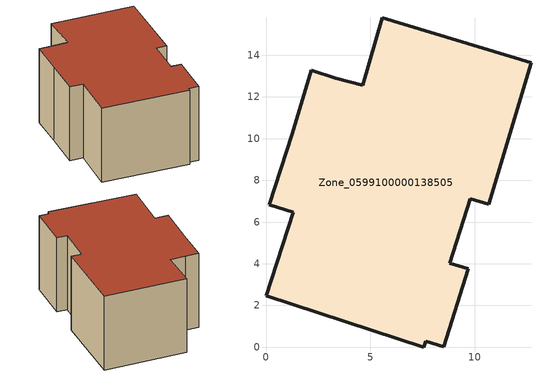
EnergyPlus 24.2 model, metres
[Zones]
Zone_0599100000138505
 floor ground (C_G): 5.56,15.79 12.7,13.63 10.66,6.84 9.78,7.12 8.81,4.03 9.7,3.75 8.53,0.03 7.65,0.29 7.56,0 0,2.46 1.31,6.47 0.16,6.84 1.25,10.24 2.17,13.27 3.34,12.9 4.64,12.55 z0
 wall outside (C_F): 12.7,13.63 5.56,15.79 4.64,12.55 3.34,12.9 2.17,13.27 1.25,10.24 0.16,6.84 1.31,6.47 0,2.46 7.56,0 7.65,0.29 8.53,0.03 9.7,3.75 8.81,4.03 9.78,7.12 10.66,6.84 12.7,13.63 z0:7.19
 roof outside (C_R): 1.31,6.47 0,2.46 7.56,0 7.65,0.29 8.53,0.03 9.7,3.75 8.81,4.03 9.78,7.12 10.66,6.84 12.7,13.63 5.56,15.79 4.64,12.55 3.34,12.9 2.17,13.27 1.25,10.24 0.16,6.84 z7.19
[BUILDING]
Pand.0599100000138505: North Axis=0; Terrain=City; Loads Convergence Tolerance Value=0.04; Temperature Convergence Tolerance Value=0.4; Solar Distribution=FullExterior; Maximum Number of Warmup Days=25; Minimum Number of Warmup Days=1
[Site:Location]
Rotterdam.The.Hague.AP_ZH_NLD Design_Conditions: Latitude=51.96; Longitude=4.45; Time Zone=1; Elevation=-4.5
[SITE:GROUNDTEMPERATURE:BUILDINGSURFACE]
18, 18, 18, 18, 18, 18, 18, 18, 18, 18, 18, 18
[MATERIAL] Thermal Absorptance=0.9; Solar Absorptance=0.7; Visible Absorptance=0.7
Name | Roughness | Thickness | Conductivity | Density | Specific Heat
G.D.1965 | MediumSmooth | 0.15 | 1 | 540 | 1210
F.D.1965 | Rough | 0.3 | 0.857143 | 1920 | 840
R.D.1965 | MediumRough | 0.2 | 0.08 | 1500 | 1000
[CONSTRUCTION]
C_G: G.D.1965
C_F: F.D.1965
C_R: R.D.1965
[ZONE]
Zone_0599100000138505: Type=1; Multiplier=1; Ceiling Height=Autocalculate; Volume=Autocalculate; Floor Area=autocalculate; Part of Total Floor Area=Yes
[ZONEINFILTRATION:DESIGNFLOWRATE]
Infil_Zone_0599100000138505: Zone or ZoneList or Space or SpaceList=Zone_0599100000138505; Schedule=AlwaysOn; Design Flow Rate Calculation Method=Flow/Area; Flow Rate per Floor Area=0.0042; Constant Term Coefficient=1; Temperature Term Coefficient=0; Velocity Term Coefficient=0; Velocity Squared Term Coefficient=0
[HVACTEMPLATE:ZONE:IDEALLOADSAIRSYSTEM]
Zone_0599100000138505: Maximum Heating Supply Air Temperature=50; Minimum Cooling Supply Air Temperature=13; Maximum Heating Supply Air Humidity Ratio=0.0156; Minimum Cooling Supply Air Humidity Ratio=0.0077; Heating Limit=NoLimit; Cooling Limit=NoLimit; Dehumidification Control Type=ConstantSensibleHeatRatio; Cooling Sensible Heat Ratio=0.7; Dehumidification Setpoint=60; Humidification Control Type=None; Humidification Setpoint=30; Outdoor Air Method=None; Outdoor Air Flow Rate per Person=0.00944; Outdoor Air Flow Rate per Zone Floor Area=0; Outdoor Air Flow Rate per Zone=0; Demand Controlled Ventilation Type=None; Outdoor Air Economizer Type=NoEconomizer; Heat Recovery Type=None; Sensible Heat Recovery Effectiveness=0.7; Latent Heat Recovery Effectiveness=0.65
[ZONECONTROL:THERMOSTAT]
ThermostatControl_Zone_0599100000138505: Zone or ZoneList=Zone_0599100000138505; Control Type Schedule=DualSetpointControlType; Control 1=Thermostat_Zone_0599100000138505; Temperature Difference Between Cutout And Setpoint=0
[THERMOSTATSETPOINT:DUALSETPOINT]
Thermostat_Zone_0599100000138505: Heating Setpoint Temperature Schedule=HeatingSetpoint_Zone_0599100000138505; Cooling Setpoint Temperature Schedule=CoolingSetpoint_Zone_0599100000138505
[SCHEDULE:COMPACT]
HeatingSetpoint_Zone_0599100000138505: Through: 12/31, For: AllDays, Until: 24:00, 21
CoolingSetpoint_Zone_0599100000138505: Through: 12/31, For: AllDays, Until: 24:00, 24
DualSetpointControlType: Through: 12/31, For: AllDays, Until: 24:00, 4
AlwaysOn: Through: 12/31, For: AllDays, Until: 24:00, 1
